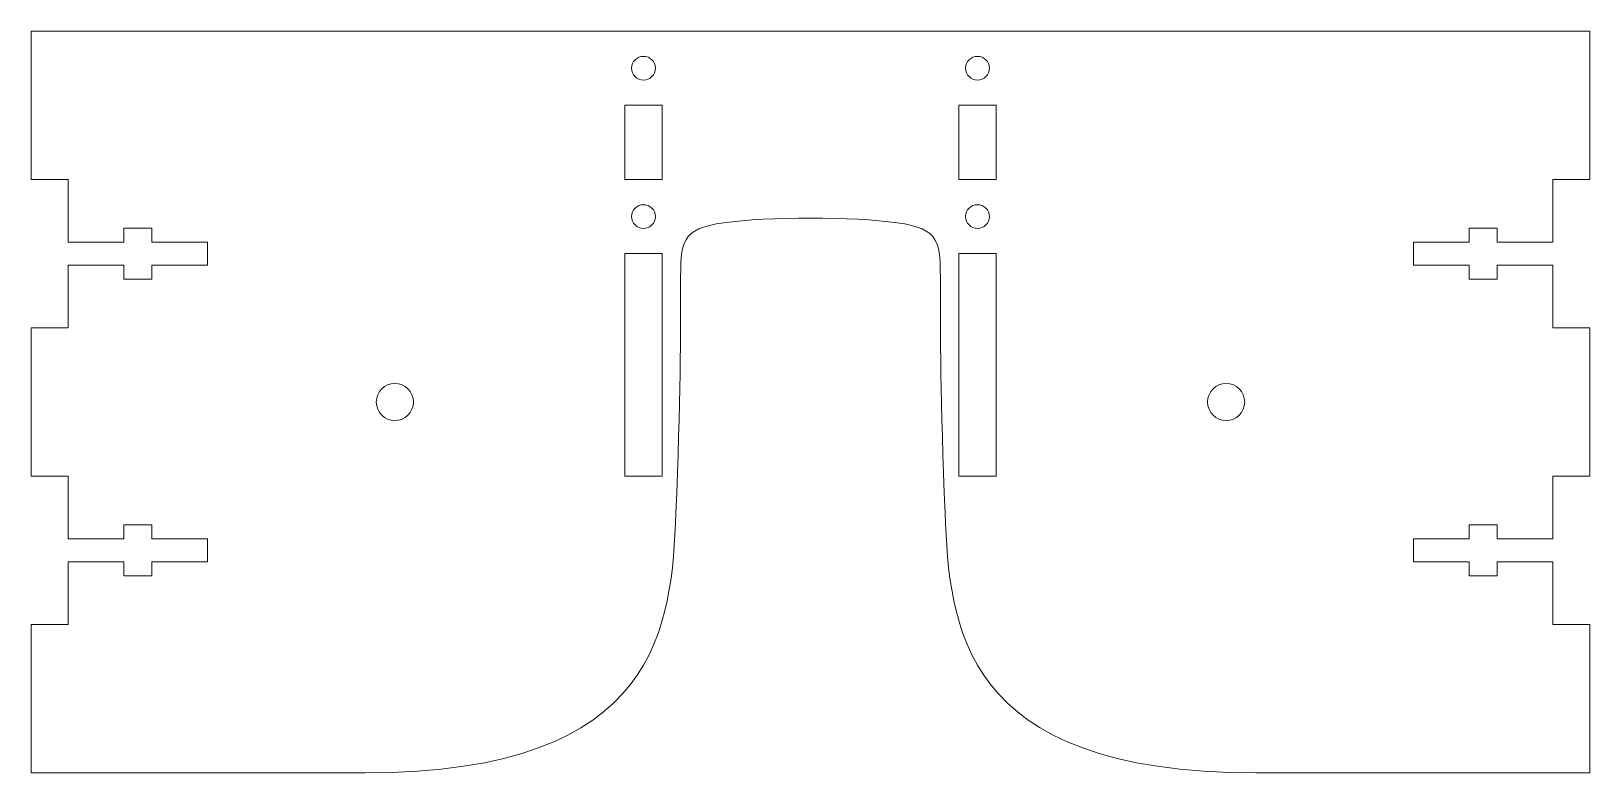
# Model space of a CAD drawing. Header units: inches. Extents: x -5.2 to 5.2, y -2.5 to 2.5.
import ezdxf

# ---------------------------------------------------------------- set-up
doc = ezdxf.new("R2010")
doc.units = ezdxf.units.IN
doc.layers.get('0').update_dxf_attribs({"linetype": 'CONTINUOUS', "lineweight": 0})

msp = doc.modelspace()

# ---------------------------------------------------------------- linework, layer by layer
for p, q in [((-5.25, 2.5), (-5.25, 1.5)), ((-5.25, 2.5), (5.25, 2.5)), ((5.25, 2.5), (5.25, 1.5)), ((-1.25, 2), (-1, 2)), ((-1.25, 1.5), (-1.25, 2)), ((-1, 2), (-1, 1.5)), ((1, 2), (1.25, 2)), ((1, 1.5), (1, 2)), ((1.25, 2), (1.25, 1.5)), ((-5.25, 1.5), (-5, 1.5)), ((-5, 1.5), (-5, 1.078125)), ((-1, 1.5), (-1.25, 1.5)), ((1.25, 1.5), (1, 1.5)), ((5.25, 1.5), (5, 1.5)), ((5, 1.5), (5, 1.078125)), ((-4.625, 1.078125), (-4.625, 1.171875)), ((-4.625, 1.171875), (-4.4375, 1.171875)), ((-4.4375, 1.078125), (-4.4375, 1.171875)), ((4.625, 1.171875), (4.4375, 1.171875)), ((4.4375, 1.171875), (4.4375, 1.078125)), ((4.625, 1.078125), (4.625, 1.171875)), ((-5, 1.078125), (-4.625, 1.078125)), ((-4.4375, 1.078125), (-4.0625, 1.078125)), ((-4.0625, 1.078125), (-4.0625, 0.921875)), ((4.4375, 1.078125), (4.0625, 1.078125)), ((4.0625, 1.078125), (4.0625, 0.921875)), ((5, 1.078125), (4.625, 1.078125)), ((-1.25, 1), (-1, 1)), ((-1.25, 1), (-1.25, -0.5)), ((-1, 1), (-1, -0.5)), ((1, 1), (1.25, 1)), ((1, 1), (1, -0.5)), ((1.25, 1), (1.25, -0.5)), ((-5, 0.5), (-5, 0.921875)), ((-5, 0.921875), (-4.625, 0.921875)), ((-4.625, 0.921875), (-4.625, 0.828125)), ((-4.4375, 0.921875), (-4.0625, 0.921875)), ((-4.4375, 0.921875), (-4.4375, 0.828125)), ((4.4375, 0.921875), (4.0625, 0.921875)), ((4.4375, 0.828125), (4.4375, 0.921875)), ((5, 0.921875), (4.625, 0.921875)), ((4.625, 0.921875), (4.625, 0.828125)), ((5, 0.5), (5, 0.921875)), ((-4.4375, 0.828125), (-4.625, 0.828125)), ((4.625, 0.828125), (4.4375, 0.828125)), ((-5, 0.5), (-5.25, 0.5)), ((-5.25, 0.5), (-5.25, -0.5)), ((5, 0.5), (5.25, 0.5)), ((5.25, 0.5), (5.25, -0.5)), ((-5.25, -0.5), (-5, -0.5)), ((-5, -0.5), (-5, -0.921875)), ((-1.25, -0.5), (-1, -0.5)), ((1, -0.5), (1.25, -0.5)), ((5, -0.5), (5.25, -0.5)), ((5, -0.5), (5, -0.921875)), ((-4.625, -0.921875), (-4.625, -0.828125)), ((-4.625, -0.828125), (-4.4375, -0.828125)), ((-4.4375, -0.828125), (-4.4375, -0.921875)), ((4.625, -0.828125), (4.4375, -0.828125)), ((4.4375, -0.828125), (4.4375, -0.921875)), ((4.625, -0.921875), (4.625, -0.828125)), ((-5, -0.921875), (-4.625, -0.921875)), ((-4.4375, -0.921875), (-4.0625, -0.921875)), ((-4.0625, -0.921875), (-4.0625, -1.078125)), ((4.4375, -0.921875), (4.0625, -0.921875)), ((4.0625, -0.921875), (4.0625, -1.078125)), ((5, -0.921875), (4.625, -0.921875)), ((-5, -1.5), (-5, -1.078125)), ((-5, -1.078125), (-4.625, -1.078125)), ((-4.625, -1.078125), (-4.625, -1.171875)), ((-4.4375, -1.171875), (-4.4375, -1.078125)), ((-4.4375, -1.078125), (-4.0625, -1.078125)), ((4.4375, -1.078125), (4.0625, -1.078125)), ((4.4375, -1.171875), (4.4375, -1.078125)), ((5, -1.078125), (4.625, -1.078125)), ((4.625, -1.078125), (4.625, -1.171875)), ((5, -1.5), (5, -1.078125)), ((-4.625, -1.171875), (-4.4375, -1.171875)), ((4.625, -1.171875), (4.4375, -1.171875)), ((-5.25, -2.5), (-5.25, -1.5)), ((-5, -1.5), (-5.25, -1.5)), ((5.25, -1.5), (5, -1.5)), ((5.25, -2.5), (5.25, -1.5)), ((-5.25, -2.5), (-3, -2.5)), ((3, -2.5), (3, -2.5)), ((3, -2.5), (5.25, -2.5))]:
    msp.add_line(p, q)
for centre, radius in [((-1.125, 2.25), 0.08), ((1.125, 2.25), 0.08), ((-1.125, 1.25), 0.08), ((1.125, 1.25), 0.08), ((-2.8, 0), 0.125), ((2.8, 0), 0.125)]:
    msp.add_circle(centre, radius)
msp.add_open_spline([(-3, -2.5), (-1, -2.5), (-0.875, -0.5), (-0.875, 1), (-0.875, 1.25), (0.875, 1.25), (0.875, 1), (0.875, -0.5), (1, -2.5), (3, -2.5)], degree=3)

doc.saveas('drawing.dxf')
